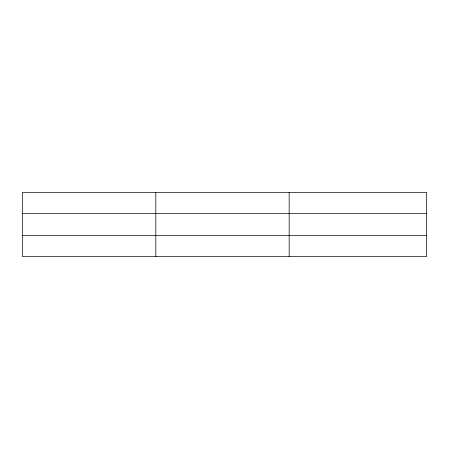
<?xml version="1.0" encoding="UTF-8"?>
<svg xmlns="http://www.w3.org/2000/svg" width="449" height="449" viewBox="0 0 449 449"><rect width="100%" height="100%" fill="white"/><g stroke="black" fill="none" stroke-linecap="round" stroke-linejoin="round"><path stroke-width="0.67" d="M155.803 256.603L155.803 192.397M289.156 256.603L289.156 192.397M426.55 235.416L426.55 256.603L22.45 256.603L22.45 192.397L426.55 192.397L426.55 235.416L22.45 235.416M22.45 213.584L426.55 213.584"/></g></svg>
